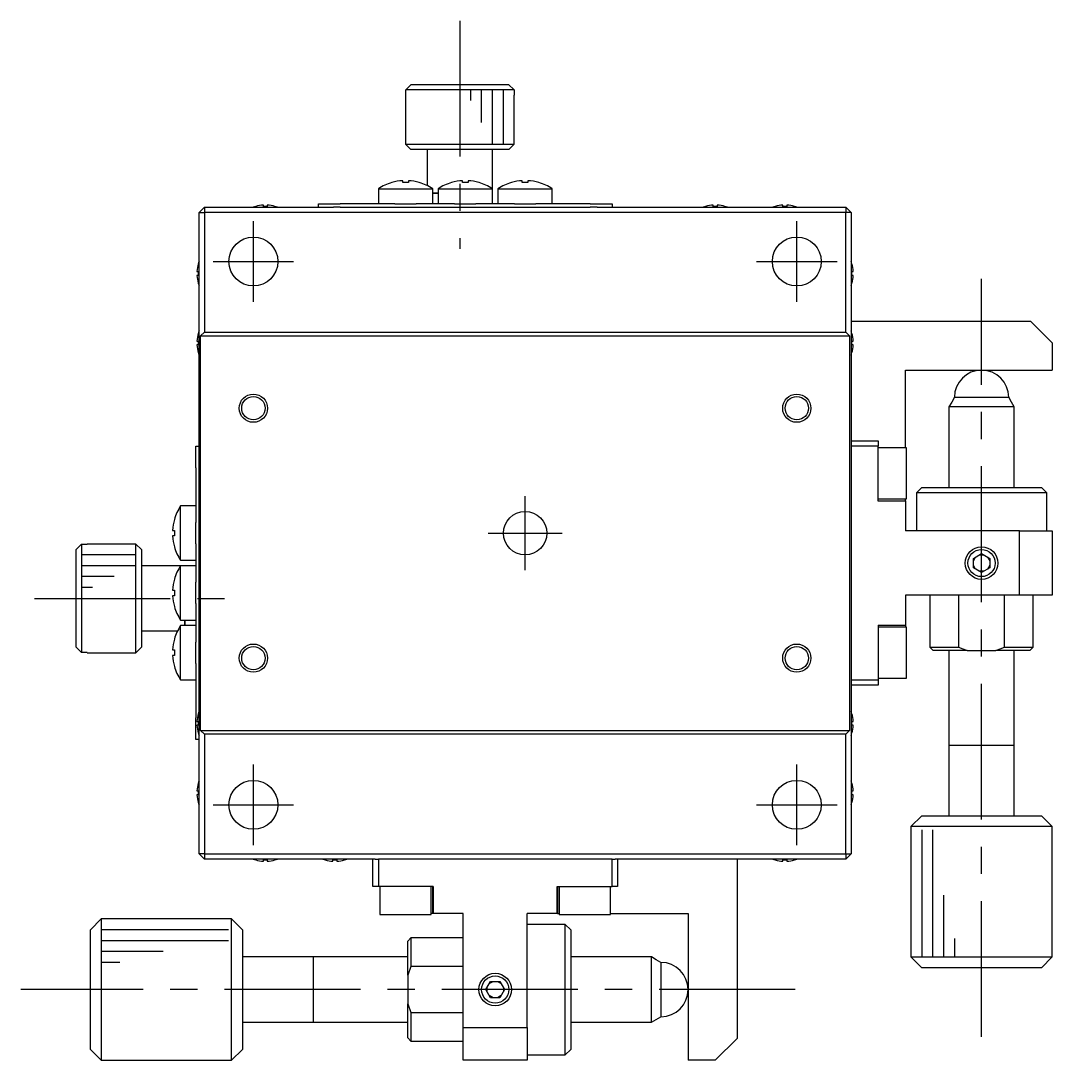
# Model space of a CAD drawing. Extents: x 36 to 360, y 45 to 263.
# Drawn here: x 264.9 to 359.8, y 118.4 to 214 of the extents above; entities that cross this region are included whole.
import ezdxf

# ---------------------------------------------------------------- set-up
doc = ezdxf.new("R2010")
doc.units = 0
doc.header["$LTSCALE"] = 10
doc.linetypes.add('CENTER', pattern=[2, 1.25, -0.25, 0.25, -0.25])
doc.layers.get('0').update_dxf_attribs({"linetype": 'CONTINUOUS'})
doc.layers.add('CENTER', color=1, linetype='CENTER')

msp = doc.modelspace()

# ---------------------------------------------------------------- linework, layer by layer
at = {"color": 7, "linetype": 'CONTINUOUS'}
for p, q in [((300.358999, 207.679328), (300.860786, 208.179328)), ((300.358999, 207.179328), (300.358999, 207.679328)), ((310.326948, 207.679328), (300.358999, 207.679328)), ((300.860786, 208.179328), (309.82516, 208.179328)), ((309.82516, 208.179328), (310.326948, 207.679328)), ((310.326948, 207.679328), (310.326948, 207.179328)), ((300.342973, 207.179328), (300.358999, 207.179328)), ((300.342973, 207.179328), (300.342973, 202.679328)), ((310.326948, 207.179328), (310.342973, 207.179328)), ((310.342973, 202.679328), (310.342973, 207.179328)), ((300.342973, 202.679328), (310.342973, 202.679328)), ((300.342973, 202.679328), (300.842973, 202.179328)), ((309.842973, 202.179328), (300.842973, 202.179328)), ((302.342973, 202.179328), (302.342973, 198.860457)), ((308.342973, 198.570986), (308.342973, 202.179328)), ((309.842973, 202.179328), (310.342973, 202.679328)), ((299.084384, 199.141909), (299.08104, 199.148764)), ((300.082973, 199.141909), (300.082973, 199.314281)), ((300.602973, 199.141909), (300.082973, 199.141909)), ((300.602973, 199.314281), (300.602973, 199.141909)), ((301.604906, 199.148764), (301.601563, 199.141909)), ((304.584384, 199.141909), (304.58104, 199.148764)), ((305.582973, 199.141909), (305.582973, 199.314281)), ((306.102973, 199.141909), (305.582973, 199.141909)), ((306.102973, 199.314281), (306.102973, 199.141909)), ((307.104906, 199.148764), (307.101563, 199.141909)), ((310.084384, 199.141909), (310.08104, 199.148764)), ((311.082973, 199.141909), (311.082973, 199.314281)), ((311.602973, 199.141909), (311.082973, 199.141909)), ((311.602973, 199.314281), (311.602973, 199.141909)), ((312.604906, 199.148764), (312.601563, 199.141909)), ((297.842973, 198.570986), (300.342973, 198.570986)), ((297.842973, 198.570986), (297.842973, 197.179328)), ((300.342973, 198.570986), (302.842973, 198.570986)), ((302.842973, 197.179328), (302.842973, 198.570986)), ((302.842973, 198.179328), (303.342973, 198.179328)), ((303.342973, 198.179328), (302.842973, 198.179328)), ((303.342973, 198.570986), (305.842973, 198.570986)), ((303.342973, 198.570986), (303.342973, 197.179328)), ((305.842973, 198.570986), (308.342973, 198.570986)), ((308.342973, 197.179328), (308.342973, 198.570986)), ((308.842973, 198.570986), (311.342973, 198.570986)), ((308.842973, 198.570986), (308.842973, 197.179328)), ((311.342973, 198.570986), (313.842973, 198.570986)), ((313.842973, 197.179328), (313.842973, 198.570986)), ((287.262973, 196.94885), (287.262973, 197.069187)), ((287.622973, 197.069187), (287.622973, 196.94885)), ((292.342973, 196.879328), (292.342973, 197.179328)), ((292.342973, 197.179328), (294.342973, 197.179328)), ((299.267973, 197.179328), (294.342973, 197.179328)), ((299.363177, 197.179328), (299.267973, 197.179328)), ((299.363177, 197.179328), (300.342973, 197.179328)), ((300.342973, 197.179328), (301.322769, 197.179328)), ((301.417973, 197.179328), (301.322769, 197.179328)), ((304.767973, 197.179328), (301.417973, 197.179328)), ((304.863177, 197.179328), (304.767973, 197.179328)), ((304.863177, 197.179328), (305.842973, 197.179328)), ((305.842973, 197.179328), (306.822769, 197.179328)), ((306.917973, 197.179328), (306.822769, 197.179328)), ((310.267973, 197.179328), (306.917973, 197.179328)), ((310.363177, 197.179328), (310.267973, 197.179328)), ((310.363177, 197.179328), (311.342973, 197.179328)), ((311.342973, 197.179328), (312.322769, 197.179328)), ((312.417973, 197.179328), (312.322769, 197.179328)), ((317.342973, 197.179328), (312.417973, 197.179328)), ((317.342973, 197.179328), (319.342973, 197.179328)), ((319.342973, 197.179328), (319.342973, 196.879328)), ((328.662973, 196.94885), (328.662973, 197.069187)), ((329.022973, 197.069187), (329.022973, 196.94885)), ((335.062973, 196.94885), (335.062973, 197.069187)), ((335.422973, 197.069187), (335.422973, 196.94885)), ((281.842973, 196.879328), (281.342973, 196.379328)), ((281.342973, 137.379328), (281.342973, 196.379328)), ((281.342973, 196.379328), (281.842973, 196.379328)), ((281.842973, 196.879328), (281.842973, 196.379328)), ((281.842973, 196.879328), (293.718474, 196.879328)), ((281.842973, 196.379328), (281.842973, 185.379328)), ((340.842973, 196.379328), (281.842973, 196.379328)), ((286.556612, 196.94885), (286.554357, 196.953472)), ((287.622973, 196.94885), (287.262973, 196.94885)), ((288.331589, 196.953472), (288.329335, 196.94885)), ((294.342973, 196.879328), (293.718474, 196.879328)), ((294.342973, 196.879328), (317.342973, 196.879328)), ((317.967473, 196.879328), (317.342973, 196.879328)), ((317.967473, 196.879328), (340.842973, 196.879328)), ((327.956612, 196.94885), (327.954357, 196.953472)), ((329.022973, 196.94885), (328.662973, 196.94885)), ((329.731589, 196.953472), (329.729335, 196.94885)), ((334.356612, 196.94885), (334.354357, 196.953472)), ((335.422973, 196.94885), (335.062973, 196.94885)), ((336.131589, 196.953472), (336.129335, 196.94885)), ((340.842973, 196.879328), (340.842973, 196.379328)), ((341.342973, 196.379328), (340.842973, 196.879328)), ((340.842973, 185.379328), (340.842973, 196.379328)), ((341.342973, 196.379328), (340.842973, 196.379328)), ((341.342973, 196.379328), (341.342973, 137.379328)), ((281.268829, 191.667944), (281.273452, 191.66569)), ((341.412495, 191.66569), (341.417117, 191.667944)), ((281.153114, 190.959328), (281.273452, 190.959328)), ((281.273452, 190.599328), (281.153114, 190.599328)), ((281.273452, 190.959328), (281.273452, 190.599328)), ((341.412495, 190.959328), (341.532832, 190.959328)), ((341.412495, 190.599328), (341.412495, 190.959328)), ((341.532832, 190.599328), (341.412495, 190.599328)), ((281.273452, 189.892967), (281.268829, 189.890712)), ((341.417117, 189.890712), (341.412495, 189.892967)), ((341.342973, 186.379328), (357.842973, 186.379328)), ((359.842973, 184.379328), (357.842973, 186.379328)), ((281.268829, 185.267944), (281.273452, 185.26569)), ((281.492973, 185.029328), (281.842973, 185.379328)), ((281.492973, 148.729328), (281.492973, 185.029328)), ((281.492973, 185.029328), (341.192973, 185.029328)), ((281.842973, 185.379328), (340.842973, 185.379328)), ((340.842973, 185.379328), (341.192973, 185.029328)), ((341.192973, 185.029328), (341.192973, 148.729328)), ((341.412495, 185.26569), (341.417117, 185.267944)), ((281.153114, 184.559328), (281.273452, 184.559328)), ((281.273452, 184.199328), (281.153114, 184.199328)), ((281.273452, 184.559328), (281.273452, 184.199328)), ((341.412495, 184.559328), (341.532832, 184.559328)), ((341.412495, 184.199328), (341.412495, 184.559328)), ((341.532832, 184.199328), (341.412495, 184.199328)), ((359.842973, 184.379328), (359.842973, 181.879328)), ((281.273452, 183.492967), (281.268829, 183.490712)), ((341.417117, 183.490712), (341.412495, 183.492967)), ((346.342973, 174.729328), (346.342973, 181.879328)), ((346.342973, 181.879328), (359.842973, 181.879328)), ((350.592973, 178.946315), (350.342973, 178.513303)), ((350.842973, 179.379328), (350.592973, 178.946315)), ((350.842973, 179.379328), (355.842871, 179.379328)), ((356.092973, 178.946315), (355.842973, 179.379328)), ((356.342973, 178.513303), (356.092973, 178.946315)), ((356.34285, 178.513303), (350.342973, 178.513303)), ((350.342973, 178.513303), (350.342973, 171.079348)), ((356.342973, 171.079348), (356.342973, 178.513303)), ((341.342973, 175.379328), (343.842973, 175.379328)), ((343.842973, 175.379328), (343.842973, 174.879328)), ((281.042973, 174.879328), (281.342973, 174.879328)), ((281.042973, 172.879328), (281.042973, 174.879328)), ((343.842973, 174.879328), (341.342973, 174.879328)), ((343.842973, 169.8318), (343.842973, 174.879328)), ((346.442973, 174.729328), (343.842973, 174.729328)), ((346.442973, 170.029328), (346.442973, 174.729328)), ((281.042973, 172.879328), (281.042973, 167.954328)), ((347.842973, 171.079328), (347.342973, 170.579328)), ((359.342973, 170.579328), (347.342973, 170.579328)), ((347.342973, 170.579328), (347.342973, 167.079328)), ((347.842973, 171.079328), (358.842973, 171.079328)), ((359.342973, 170.579328), (358.842973, 171.079328)), ((359.342973, 167.079328), (359.342973, 170.579328)), ((279.651316, 166.879328), (279.651316, 169.379328)), ((281.042973, 169.379328), (279.651316, 169.379328)), ((343.842973, 170.029328), (346.442973, 170.029328)), ((343.842973, 169.861173), (346.342973, 169.861173)), ((346.342973, 169.8318), (343.842973, 169.8318)), ((346.342973, 169.861173), (346.342973, 170.029328)), ((346.342973, 169.861173), (346.342973, 169.8318)), ((346.342973, 169.8318), (346.342973, 167.079328)), ((279.073538, 168.141261), (279.080393, 168.137918)), ((281.042973, 167.954328), (281.042973, 167.859124)), ((281.042973, 166.879328), (281.042973, 167.859124)), ((278.908021, 167.139328), (279.080393, 167.139328)), ((279.080393, 166.619328), (278.908021, 166.619328)), ((279.080393, 167.139328), (279.080393, 166.619328)), ((279.651316, 164.379328), (279.651316, 166.879328)), ((281.042973, 165.899532), (281.042973, 166.879328)), ((356.842973, 167.079328), (346.342973, 167.079328)), ((356.842973, 161.179328), (356.842973, 167.079328)), ((356.842973, 167.079328), (359.842973, 167.079328)), ((359.842973, 167.079328), (359.842973, 161.179328)), ((270.042973, 165.361515), (270.542973, 165.863303)), ((270.542973, 165.863303), (270.542973, 155.895354)), ((270.542973, 165.863303), (271.042973, 165.863303)), ((271.042973, 165.863303), (271.042973, 165.879328)), ((275.542973, 165.879328), (271.042973, 165.879328)), ((275.542973, 155.879328), (275.542973, 165.879328)), ((276.042973, 165.379328), (275.542973, 165.879328)), ((279.080393, 165.620739), (279.073538, 165.617395)), ((281.042973, 165.899532), (281.042973, 165.804328)), ((281.042973, 165.804328), (281.042973, 162.454328)), ((270.042973, 156.397141), (270.042973, 165.361515)), ((276.042973, 165.379328), (276.042973, 156.379328)), ((352.592973, 164.562341), (353.342973, 164.995354)), ((352.592973, 164.33029), (352.793935, 164.678366)), ((352.592973, 163.696315), (352.592973, 164.562341)), ((353.142011, 164.879328), (353.543935, 164.879328)), ((353.342973, 164.995354), (354.092973, 164.562341)), ((353.892011, 164.678366), (354.092973, 164.33029)), ((354.092973, 164.562341), (354.092973, 163.696315)), ((279.651316, 163.879328), (276.042973, 163.879328)), ((279.651316, 164.379328), (281.042973, 164.379328)), ((279.651316, 161.379328), (279.651316, 163.879328)), ((281.042973, 163.879328), (279.651316, 163.879328)), ((352.793935, 163.58029), (352.592973, 163.928366)), ((353.342973, 163.263303), (352.592973, 163.696315)), ((354.092973, 163.696315), (353.342973, 163.263303)), ((354.092973, 163.928366), (353.892011, 163.58029)), ((279.073538, 162.641261), (279.080393, 162.637918)), ((353.543935, 163.379328), (353.142011, 163.379328)), ((281.042973, 162.454328), (281.042973, 162.359124)), ((281.042973, 161.379328), (281.042973, 162.359124)), ((278.908021, 161.639328), (279.080393, 161.639328)), ((279.080393, 161.119328), (278.908021, 161.119328)), ((279.080393, 161.639328), (279.080393, 161.119328)), ((279.651316, 158.879328), (279.651316, 161.379328)), ((281.042973, 160.399532), (281.042973, 161.379328)), ((356.842973, 161.179328), (346.342973, 161.179328)), ((346.342973, 161.179328), (346.342973, 158.426856)), ((348.592973, 161.179328), (348.592973, 156.379328)), ((351.221653, 161.179328), (351.221653, 156.379328)), ((355.464294, 156.379328), (355.464294, 161.179328)), ((359.842973, 161.179328), (356.842973, 161.179328)), ((358.092973, 156.379328), (358.092973, 161.179328)), ((279.080393, 160.120739), (279.073538, 160.117395)), ((281.042973, 160.399532), (281.042973, 160.304328)), ((281.042973, 160.304328), (281.042973, 156.954328)), ((279.651316, 158.879328), (281.042973, 158.879328)), ((280.042973, 158.379328), (280.042973, 158.879328)), ((280.042973, 158.879328), (280.042973, 158.379328)), ((276.042973, 157.879328), (279.361844, 157.879328)), ((279.651316, 155.879328), (279.651316, 158.379328)), ((281.042973, 158.379328), (279.651316, 158.379328)), ((343.842973, 158.426856), (346.342973, 158.426856)), ((343.842973, 158.426856), (343.842973, 153.379328)), ((346.342973, 158.397484), (343.842973, 158.397484)), ((346.442973, 158.229328), (343.842973, 158.229328)), ((346.342973, 158.426856), (346.342973, 158.397484)), ((346.342973, 158.397484), (346.342973, 158.229328)), ((346.442973, 153.529328), (346.442973, 158.229328)), ((279.073538, 157.141261), (279.080393, 157.137918)), ((281.042973, 156.954328), (281.042973, 156.859124)), ((270.542973, 155.895354), (270.042973, 156.397141)), ((275.542973, 155.879328), (276.042973, 156.379328)), ((278.908021, 156.139328), (279.080393, 156.139328)), ((279.080393, 156.139328), (279.080393, 155.619328)), ((281.042973, 155.879328), (281.042973, 156.859124)), ((348.592973, 156.379328), (351.221653, 156.379328)), ((348.592973, 156.379328), (348.892973, 156.079328)), ((352.023883, 156.079328), (348.892973, 156.079328)), ((350.342973, 156.079328), (348.892973, 156.079328)), ((350.342973, 156.079309), (350.342973, 147.379328)), ((351.221653, 156.379328), (352.023883, 156.079328)), ((352.023883, 156.079328), (354.662064, 156.079328)), ((354.662064, 156.079328), (355.464294, 156.379328)), ((357.792973, 156.079328), (354.662064, 156.079328)), ((355.464294, 156.379328), (358.092973, 156.379328)), ((357.792973, 156.079328), (356.342973, 156.079328)), ((356.342973, 147.379328), (356.342973, 156.079309)), ((357.792973, 156.079328), (358.092973, 156.379328)), ((271.042973, 155.895354), (270.542973, 155.895354)), ((271.042973, 155.879328), (271.042973, 155.895354)), ((271.042973, 155.879328), (275.542973, 155.879328)), ((279.080393, 155.619328), (278.908021, 155.619328)), ((279.651316, 153.379328), (279.651316, 155.879328)), ((281.042973, 154.899532), (281.042973, 155.879328)), ((279.080393, 154.620739), (279.073538, 154.617395)), ((281.042973, 154.899532), (281.042973, 154.804328)), ((281.042973, 154.804328), (281.042973, 149.879328)), ((279.651316, 153.379328), (281.042973, 153.379328)), ((341.342973, 153.379328), (343.842973, 153.379328)), ((343.842973, 153.529328), (346.442973, 153.529328)), ((343.842973, 153.379328), (343.842973, 152.879328)), ((343.842973, 152.879328), (341.342973, 152.879328)), ((281.268829, 150.267944), (281.273452, 150.26569)), ((341.412495, 150.26569), (341.417117, 150.267944)), ((281.042973, 147.879328), (281.042973, 149.879328)), ((281.153114, 149.559328), (281.273452, 149.559328)), ((281.273452, 149.559328), (281.273452, 149.199328)), ((341.412495, 149.559328), (341.532832, 149.559328)), ((341.412495, 149.199328), (341.412495, 149.559328)), ((281.273452, 149.199328), (281.153114, 149.199328)), ((281.273452, 148.492967), (281.268829, 148.490712)), ((281.842973, 148.379328), (281.492973, 148.729328)), ((281.492973, 148.729328), (341.192973, 148.729328)), ((281.842973, 148.379328), (281.842973, 137.379328)), ((340.842973, 148.379328), (281.842973, 148.379328)), ((341.192973, 148.729328), (340.842973, 148.379328)), ((340.842973, 137.379328), (340.842973, 148.379328)), ((341.532832, 149.199328), (341.412495, 149.199328)), ((341.417117, 148.490712), (341.412495, 148.492967)), ((281.342973, 147.879328), (281.042973, 147.879328)), ((350.342968, 147.379328), (356.342978, 147.379328)), ((350.342973, 147.384328), (350.342973, 147.379328)), ((350.342973, 147.379328), (350.342973, 140.879328)), ((350.342973, 147.379328), (350.342973, 147.374328)), ((356.342973, 147.379328), (356.342973, 147.384328)), ((356.342973, 140.879328), (356.342973, 147.379328)), ((356.342973, 147.374328), (356.342973, 147.379328)), ((281.268829, 143.867944), (281.273452, 143.86569)), ((341.412495, 143.86569), (341.417117, 143.867944)), ((281.153114, 143.159328), (281.273452, 143.159328)), ((281.273452, 142.799328), (281.153114, 142.799328)), ((281.273452, 143.159328), (281.273452, 142.799328)), ((341.412495, 143.159328), (341.532832, 143.159328)), ((341.412495, 142.799328), (341.412495, 143.159328)), ((341.532832, 142.799328), (341.412495, 142.799328)), ((281.273452, 142.092967), (281.268829, 142.090712)), ((341.417117, 142.090712), (341.412495, 142.092967)), ((347.842973, 140.879328), (346.842973, 139.879328)), ((347.842973, 140.879328), (358.842748, 140.879328)), ((359.842973, 139.879328), (358.842973, 140.879328)), ((359.842707, 139.879328), (346.842973, 139.879328)), ((346.842973, 139.879328), (346.842973, 127.879328)), ((359.842973, 139.879328), (359.842707, 139.879328)), ((359.842973, 127.879328), (359.842973, 139.879328)), ((281.842973, 137.379328), (281.342973, 137.379328)), ((281.342973, 137.379328), (281.842973, 136.879328)), ((281.842973, 137.379328), (340.842973, 137.379328)), ((281.842973, 137.379328), (281.842973, 136.879328)), ((297.542973, 136.879328), (281.842973, 136.879328)), ((286.554357, 136.805184), (286.556612, 136.809807)), ((287.262973, 136.809807), (287.622973, 136.809807)), ((287.262973, 136.689469), (287.262973, 136.809807)), ((287.622973, 136.809807), (287.622973, 136.689469)), ((288.329335, 136.809807), (288.331589, 136.805184)), ((292.954357, 136.805184), (292.956612, 136.809807)), ((293.662973, 136.809807), (294.022973, 136.809807)), ((293.662973, 136.689469), (293.662973, 136.809807)), ((294.022973, 136.809807), (294.022973, 136.689469)), ((294.729335, 136.809807), (294.731589, 136.805184)), ((297.342973, 134.379328), (297.342973, 136.879328)), ((297.542973, 136.879328), (297.842973, 136.879328)), ((297.842973, 136.879328), (297.842973, 134.379328)), ((319.342973, 136.879328), (297.842973, 136.879328)), ((319.342973, 134.379328), (319.342973, 136.879328)), ((319.342973, 136.879328), (319.642973, 136.879328)), ((340.842973, 136.879328), (319.642973, 136.879328)), ((319.842973, 136.879328), (319.842973, 134.379328)), ((330.842973, 136.879328), (330.842973, 120.379328)), ((334.354357, 136.805184), (334.356612, 136.809807)), ((335.062973, 136.809807), (335.422973, 136.809807)), ((335.062973, 136.689469), (335.062973, 136.809807)), ((335.422973, 136.809807), (335.422973, 136.689469)), ((336.129335, 136.809807), (336.131589, 136.805184)), ((340.842973, 137.379328), (340.842973, 136.879328)), ((340.842973, 137.379328), (341.342973, 137.379328)), ((340.842973, 136.879328), (341.342973, 137.379328)), ((297.842973, 134.379328), (297.342973, 134.379328)), ((302.890501, 134.379328), (297.842973, 134.379328)), ((297.992973, 134.379328), (297.992973, 131.779328)), ((302.692973, 131.779328), (302.692973, 134.379328)), ((302.861129, 131.879328), (302.861129, 134.379328)), ((302.890501, 134.379328), (302.890501, 131.879328)), ((314.295446, 131.879328), (314.295446, 134.379328)), ((314.295446, 134.379328), (319.342973, 134.379328)), ((314.324818, 134.379328), (314.324818, 131.879328)), ((314.492973, 134.379328), (314.492973, 131.779328)), ((319.192973, 131.779328), (319.192973, 134.379328)), ((319.842973, 134.379328), (319.342973, 134.379328)), ((272.342973, 131.379328), (271.342973, 130.379328)), ((272.342973, 131.379328), (272.342973, 118.379328)), ((284.342973, 131.379328), (272.342973, 131.379328)), ((284.342973, 118.379595), (284.342973, 131.379328)), ((285.342973, 130.379328), (284.342973, 131.379328)), ((297.992973, 131.779328), (302.692973, 131.779328)), ((302.861129, 131.879328), (302.692973, 131.879328)), ((302.890501, 131.879328), (302.861129, 131.879328)), ((305.642973, 131.879328), (302.890501, 131.879328)), ((305.642973, 121.379328), (305.642973, 131.879328)), ((314.295446, 131.879328), (311.542973, 131.879328)), ((311.542973, 121.379328), (311.542973, 131.879328)), ((314.324818, 131.879328), (314.295446, 131.879328)), ((314.324818, 131.879328), (314.492973, 131.879328)), ((314.492973, 131.779328), (319.192973, 131.779328)), ((319.192973, 131.879328), (326.342973, 131.879328)), ((326.342973, 131.879328), (326.342973, 118.379328)), ((271.342973, 119.379328), (271.342973, 130.379328)), ((285.342973, 130.379328), (285.342973, 119.379554)), ((315.042973, 130.879328), (311.542973, 130.879328)), ((315.042973, 118.879328), (315.042973, 130.879328)), ((315.542973, 130.379328), (315.042973, 130.879328)), ((315.542973, 130.379328), (315.542973, 119.379328)), ((300.842973, 129.629328), (300.542973, 129.329328)), ((300.542973, 127.879328), (300.542973, 129.329328)), ((300.542973, 126.198419), (300.542973, 129.329328)), ((300.842973, 129.629328), (300.842973, 127.000649)), ((305.642973, 129.629328), (300.842973, 129.629328)), ((291.842973, 127.879328), (285.342973, 127.879328)), ((291.842973, 127.879328), (291.837973, 127.879328)), ((291.842973, 127.879333), (291.842973, 121.879323)), ((291.847973, 127.879328), (291.842973, 127.879328)), ((300.542954, 127.879328), (291.842973, 127.879328)), ((322.976948, 127.879328), (315.542993, 127.879328)), ((322.976948, 121.879451), (322.976948, 127.879328)), ((323.409961, 127.629328), (322.976948, 127.879328)), ((323.842973, 127.379328), (323.409961, 127.629328)), ((323.842973, 127.379328), (323.842973, 122.379431)), ((346.842973, 127.879328), (359.842973, 127.879328)), ((346.842973, 127.879328), (347.842973, 126.879328)), ((358.842973, 126.879328), (359.842973, 127.879328)), ((300.842973, 127.000649), (300.542973, 126.198419)), ((305.642973, 127.000649), (300.842973, 127.000649)), ((358.842973, 126.879328), (347.842973, 126.879328)), ((300.542973, 126.198419), (300.542973, 123.560238)), ((307.726948, 124.879328), (308.159961, 125.629328)), ((308.043935, 125.428366), (308.392011, 125.629328)), ((308.159961, 125.629328), (309.025986, 125.629328)), ((308.793935, 125.629328), (309.142011, 125.428366)), ((309.025986, 125.629328), (309.458999, 124.879328)), ((308.159961, 124.129328), (307.726948, 124.879328)), ((307.842973, 124.678366), (307.842973, 125.08029)), ((309.458999, 124.879328), (309.025986, 124.129328)), ((309.342973, 125.08029), (309.342973, 124.678366)), ((300.542973, 120.429328), (300.542973, 123.560238)), ((300.542973, 123.560238), (300.842973, 122.758008)), ((308.392011, 124.129328), (308.043935, 124.33029)), ((309.025986, 124.129328), (308.159961, 124.129328)), ((309.142011, 124.33029), (308.793935, 124.129328)), ((300.842973, 122.758008), (300.842973, 120.129328)), ((300.842973, 122.758008), (305.642973, 122.758008)), ((285.342973, 121.879328), (291.842973, 121.879328)), ((291.837973, 121.879328), (291.842973, 121.879328)), ((291.842973, 121.879328), (291.847973, 121.879328)), ((291.842973, 121.879328), (300.542954, 121.879328)), ((300.542973, 120.429328), (300.542973, 121.879328)), ((315.542993, 121.879328), (322.976948, 121.879328)), ((322.976948, 121.879328), (323.409961, 122.129328)), ((323.409961, 122.129328), (323.842973, 122.379328)), ((305.642973, 121.379328), (311.542973, 121.379328)), ((305.642973, 118.379328), (305.642973, 121.379328)), ((311.542973, 121.379328), (311.542973, 118.379328)), ((300.542973, 120.429328), (300.842973, 120.129328)), ((300.842973, 120.129328), (305.642973, 120.129328)), ((328.842973, 118.379328), (330.842973, 120.379328)), ((271.342973, 119.379328), (272.342973, 118.379328)), ((284.342973, 118.379328), (285.342973, 119.379328)), ((311.542973, 118.879328), (315.042973, 118.879328)), ((315.042973, 118.879328), (315.542973, 119.379328)), ((272.342973, 118.379328), (284.342973, 118.379328)), ((284.342973, 118.379328), (284.342973, 118.379595)), ((311.542973, 118.379328), (305.642973, 118.379328)), ((328.842973, 118.379328), (326.342973, 118.379328))]:
    msp.add_line(p, q, dxfattribs=at)
at = {"color": 3, "linetype": 'CONTINUOUS'}
for p, q in [((306.342973, 206.679328), (306.342973, 207.679328)), ((307.342973, 204.679328), (307.342973, 207.679328)), ((308.342973, 202.679328), (308.342973, 207.679328)), ((309.342973, 202.679328), (309.342973, 207.679328)), ((275.542973, 164.879328), (270.542973, 164.879328)), ((275.542973, 163.879328), (270.542973, 163.879328)), ((273.542973, 162.879328), (270.542973, 162.879328)), ((271.542973, 161.879328), (270.542973, 161.879328)), ((347.842973, 139.579328), (347.842973, 127.879328)), ((348.842973, 139.579328), (348.842973, 127.879328)), ((349.842973, 133.579328), (349.842973, 127.879328)), ((284.042973, 130.379328), (272.342973, 130.379328)), ((284.042973, 129.379328), (272.342973, 129.379328)), ((350.842973, 129.579328), (350.842973, 127.879328)), ((278.042973, 128.379328), (272.342973, 128.379328)), ((274.042973, 127.379328), (272.342973, 127.379328))]:
    msp.add_line(p, q, dxfattribs=at)
at = {"color": 7, "linetype": 'CONTINUOUS'}
for centre, radius in [((286.342973, 191.879328), 2.25), ((336.342973, 191.879328), 2.25), ((286.342973, 178.379328), 1.075), ((336.342973, 178.379328), 1.075), ((311.342973, 166.879328), 2), ((353.342973, 164.129328), 1.25), ((286.342973, 155.379328), 1.075), ((336.342973, 155.379328), 1.075), ((286.342973, 141.879328), 2.25), ((336.342973, 141.879328), 2.25), ((308.592973, 124.879328), 1.25)]:
    msp.add_circle(centre, radius, dxfattribs=at)
at = {"color": 3, "linetype": 'CONTINUOUS'}
for centre, radius in [((286.342973, 178.379328), 1.3), ((336.342973, 178.379328), 1.3), ((353.342973, 164.129328), 1.5), ((286.342973, 155.379328), 1.3), ((336.342973, 155.379328), 1.3), ((308.592973, 124.879328), 1.5)]:
    msp.add_circle(centre, radius, dxfattribs=at)
at = {"color": 7, "linetype": 'CONTINUOUS'}
for centre, radius, start, end in [((300.342973, 194.829328), 4.5, 106.285843, 123.748989), ((300.342973, 194.829328), 4.492483, 93.317816, 106.26943), ((300.342973, 194.829328), 4.492483, 73.73057, 86.682184), ((300.342973, 194.829328), 4.5, 56.251011, 73.714157), ((305.842973, 194.829328), 4.5, 106.285843, 123.748989), ((305.842973, 194.829328), 4.492483, 93.317816, 106.26943), ((305.842973, 194.829328), 4.492483, 73.73057, 86.682184), ((305.842973, 194.829328), 4.5, 56.251011, 73.714157), ((311.342973, 194.829328), 4.5, 106.285843, 123.748989), ((311.342973, 194.829328), 4.492483, 93.317816, 106.26943), ((311.342973, 194.829328), 4.492483, 73.73057, 86.682184), ((311.342973, 194.829328), 4.5, 56.251011, 73.714157), ((287.442973, 193.879328), 3.194933, 93.229709, 106.106712), ((287.442973, 193.879328), 3.194933, 73.893288, 86.770291), ((328.842973, 193.879328), 3.194933, 93.229709, 106.106712), ((328.842973, 193.879328), 3.194933, 73.893288, 86.770291), ((335.242973, 193.879328), 3.194933, 93.229709, 106.106712), ((335.242973, 193.879328), 3.194933, 73.893288, 86.770291), ((287.442973, 193.879328), 3.2, 106.122533, 110.364135), ((287.442973, 193.879328), 3.2, 69.635865, 73.877467), ((328.842973, 193.879328), 3.2, 106.122533, 110.364135), ((328.842973, 193.879328), 3.2, 69.635865, 73.877467), ((335.242973, 193.879328), 3.2, 106.122533, 110.364135), ((335.242973, 193.879328), 3.2, 69.635865, 73.877467), ((284.342973, 190.779328), 3.194933, 163.893288, 176.770291), ((284.342973, 190.779328), 3.2, 159.635865, 163.877467), ((338.342973, 190.779328), 3.2, 16.122533, 20.364135), ((338.342973, 190.779328), 3.194933, 3.229709, 16.106712), ((284.342973, 190.779328), 3.194933, 183.229709, 196.106712), ((338.342973, 190.779328), 3.194933, 343.893288, 356.770291), ((284.342973, 190.779328), 3.2, 196.122533, 200.364135), ((338.342973, 190.779328), 3.2, 339.635865, 343.877467), ((284.342973, 184.379328), 3.194933, 163.893288, 176.770291), ((284.342973, 184.379328), 3.2, 159.635865, 163.877467), ((338.342973, 184.379328), 3.2, 16.122533, 20.364135), ((338.342973, 184.379328), 3.194933, 3.229709, 16.106712), ((284.342973, 184.379328), 3.194933, 183.229709, 196.106712), ((338.342973, 184.379328), 3.194933, 343.893288, 356.770291), ((284.342973, 184.379328), 3.2, 196.122533, 200.364135), ((338.342973, 184.379328), 3.2, 339.635865, 343.877467), ((353.342973, 179.379328), 2.5, 90, 180), ((353.342973, 179.379328), 2.5, 0, 90), ((283.392973, 166.879328), 4.5, 146.251011, 163.714157), ((283.392973, 166.879328), 4.492483, 163.73057, 176.682184), ((283.392973, 166.879328), 4.492483, 183.317816, 196.26943), ((283.392973, 166.879328), 4.5, 196.285843, 213.748989), ((283.392973, 161.379328), 4.5, 146.251011, 163.714157), ((283.392973, 161.379328), 4.492483, 163.73057, 176.682184), ((283.392973, 161.379328), 4.492483, 183.317816, 196.26943), ((283.392973, 161.379328), 4.5, 196.285843, 213.748989), ((283.392973, 155.879328), 4.5, 146.251011, 163.714157), ((283.392973, 155.879328), 4.492483, 163.73057, 176.682184), ((283.392973, 155.879328), 4.492483, 183.317816, 196.26943), ((283.392973, 155.879328), 4.5, 196.285843, 213.748989), ((284.342973, 149.379328), 3.194933, 163.893288, 176.770291), ((284.342973, 149.379328), 3.2, 159.635865, 163.877467), ((338.342973, 149.379328), 3.2, 16.122533, 20.364135), ((338.342973, 149.379328), 3.194933, 3.229709, 16.106712), ((284.342973, 149.379328), 3.194933, 183.229709, 196.106712), ((284.342973, 149.379328), 3.2, 196.122533, 200.364135), ((338.342973, 149.379328), 3.2, 339.635865, 343.877467), ((338.342973, 149.379328), 3.194933, 343.893288, 356.770291), ((284.342973, 142.979328), 3.194933, 163.893288, 176.770291), ((284.342973, 142.979328), 3.2, 159.635865, 163.877467), ((338.342973, 142.979328), 3.2, 16.122533, 20.364135), ((338.342973, 142.979328), 3.194933, 3.229709, 16.106712), ((284.342973, 142.979328), 3.194933, 183.229709, 196.106712), ((338.342973, 142.979328), 3.194933, 343.893288, 356.770291), ((284.342973, 142.979328), 3.2, 196.122533, 200.364135), ((338.342973, 142.979328), 3.2, 339.635865, 343.877467), ((287.442973, 139.879328), 3.2, 249.635865, 253.877467), ((287.442973, 139.879328), 3.194933, 253.893288, 266.770291), ((287.442973, 139.879328), 3.194933, 273.229709, 286.106712), ((287.442973, 139.879328), 3.2, 286.122533, 290.364135), ((293.842973, 139.879328), 3.2, 249.635865, 253.877467), ((293.842973, 139.879328), 3.194933, 253.893288, 266.770291), ((293.842973, 139.879328), 3.194933, 273.229709, 286.106712), ((293.842973, 139.879328), 3.2, 286.122533, 290.364135), ((335.242973, 139.879328), 3.2, 249.635865, 253.877467), ((335.242973, 139.879328), 3.194933, 253.893288, 266.770291), ((335.242973, 139.879328), 3.194933, 273.229709, 286.106712), ((335.242973, 139.879328), 3.2, 286.122533, 290.364135), ((323.842973, 124.879328), 2.5, 0, 90), ((323.842973, 124.879328), 2.5, 270, 0)]:
    msp.add_arc(centre, radius, start, end, dxfattribs=at)
at = {"layer": 'CENTER', "color": 1, "linetype": 'CENTER'}
for p, q in [((305.342973, 214.029328), (305.342973, 193.029328)), ((286.342973, 188.179328), (286.342973, 195.579328)), ((336.342973, 188.179328), (336.342973, 195.579328)), ((282.642973, 191.879328), (290.042973, 191.879328)), ((332.642973, 191.879328), (340.042973, 191.879328)), ((353.342973, 120.529328), (353.342973, 190.279328)), ((311.342973, 163.479328), (311.342973, 170.279328)), ((307.942973, 166.879328), (314.742973, 166.879328)), ((266.192973, 160.879328), (285.442973, 160.879328)), ((286.342973, 138.179328), (286.342973, 145.579328)), ((336.342973, 138.179328), (336.342973, 145.579328)), ((282.642973, 141.879328), (290.042973, 141.879328)), ((332.642973, 141.879328), (340.042973, 141.879328)), ((336.192973, 124.879328), (264.942973, 124.879328))]:
    msp.add_line(p, q, dxfattribs=at)

doc.saveas('drawing.dxf')
